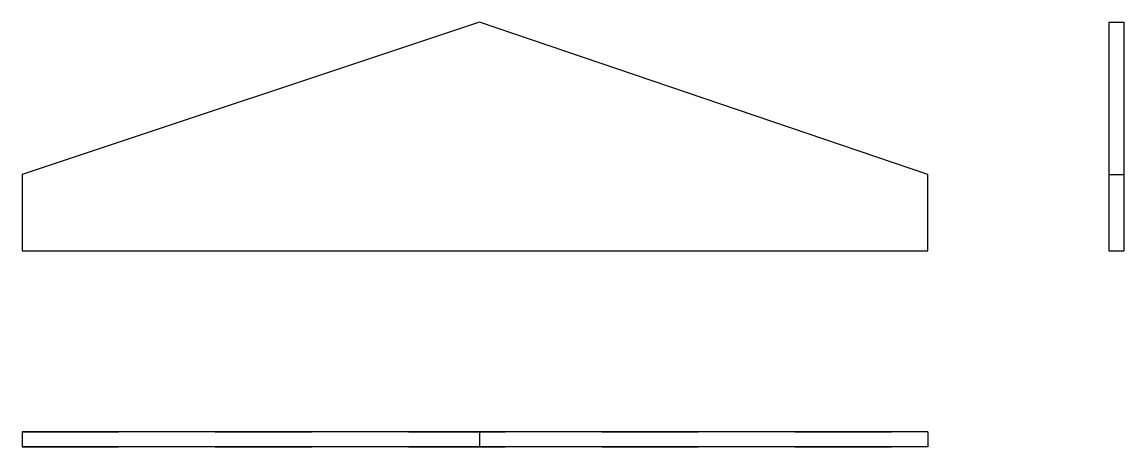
# Model space of a CAD drawing. Extents: x 0 to 1.14, y 0 to 0.44.
import ezdxf

# ---------------------------------------------------------------- set-up
doc = ezdxf.new("R2010")
doc.units = 0
doc.linetypes.add('HIDDEN', pattern=[0.046875, 0.031266, -0.015609])
for name, color, linetype in [('FRONT', 7, 'CONTINUOUS'), ('LEFT', 7, 'CONTINUOUS'), ('TOP', 7, 'CONTINUOUS'), ('TOP_HID', 7, 'HIDDEN')]:
    doc.layers.add(name, color=color, linetype=linetype)

msp = doc.modelspace()

# ---------------------------------------------------------------- linework, layer by layer
at = {"layer": 'FRONT'}
for p, q in [((0.473684, 0.439967), (0, 0.282072)), ((0.9375, 0.282072), (0.473684, 0.439967)), ((0, 0.282072), (0, 0.203125)), ((0.9375, 0.203125), (0.9375, 0.282072)), ((0, 0.203125), (0.9375, 0.203125))]:
    msp.add_line(p, q, dxfattribs=at)
at = {"layer": 'LEFT'}
for p, q in [((1.125, 0.439967), (1.140625, 0.439967)), ((1.125, 0.439967), (1.125, 0.282072)), ((1.140625, 0.439967), (1.140625, 0.282072)), ((1.125, 0.282072), (1.140625, 0.282072)), ((1.125, 0.282072), (1.125, 0.203125)), ((1.140625, 0.282072), (1.140625, 0.203125)), ((1.125, 0.203125), (1.140625, 0.203125))]:
    msp.add_line(p, q, dxfattribs=at)
at = {"layer": 'TOP'}
for p, q in [((0, 0.015625), (0, 0)), ((0.473684, 0.015625), (0, 0.015625)), ((0.473684, 0.015625), (0.473684, 0)), ((0.9375, 0.015625), (0.473684, 0.015625)), ((0.9375, 0.015625), (0.9375, 0)), ((0.473684, 0), (0, 0)), ((0.9375, 0), (0.473684, 0))]:
    msp.add_line(p, q, dxfattribs=at)
at = {"layer": 'TOP_HID', "linetype": 'HIDDEN'}
for p, q in [((0, 0.015625), (0.9375, 0.015625)), ((0, 0), (0.9375, 0))]:
    msp.add_line(p, q, dxfattribs=at)

doc.saveas('drawing.dxf')
